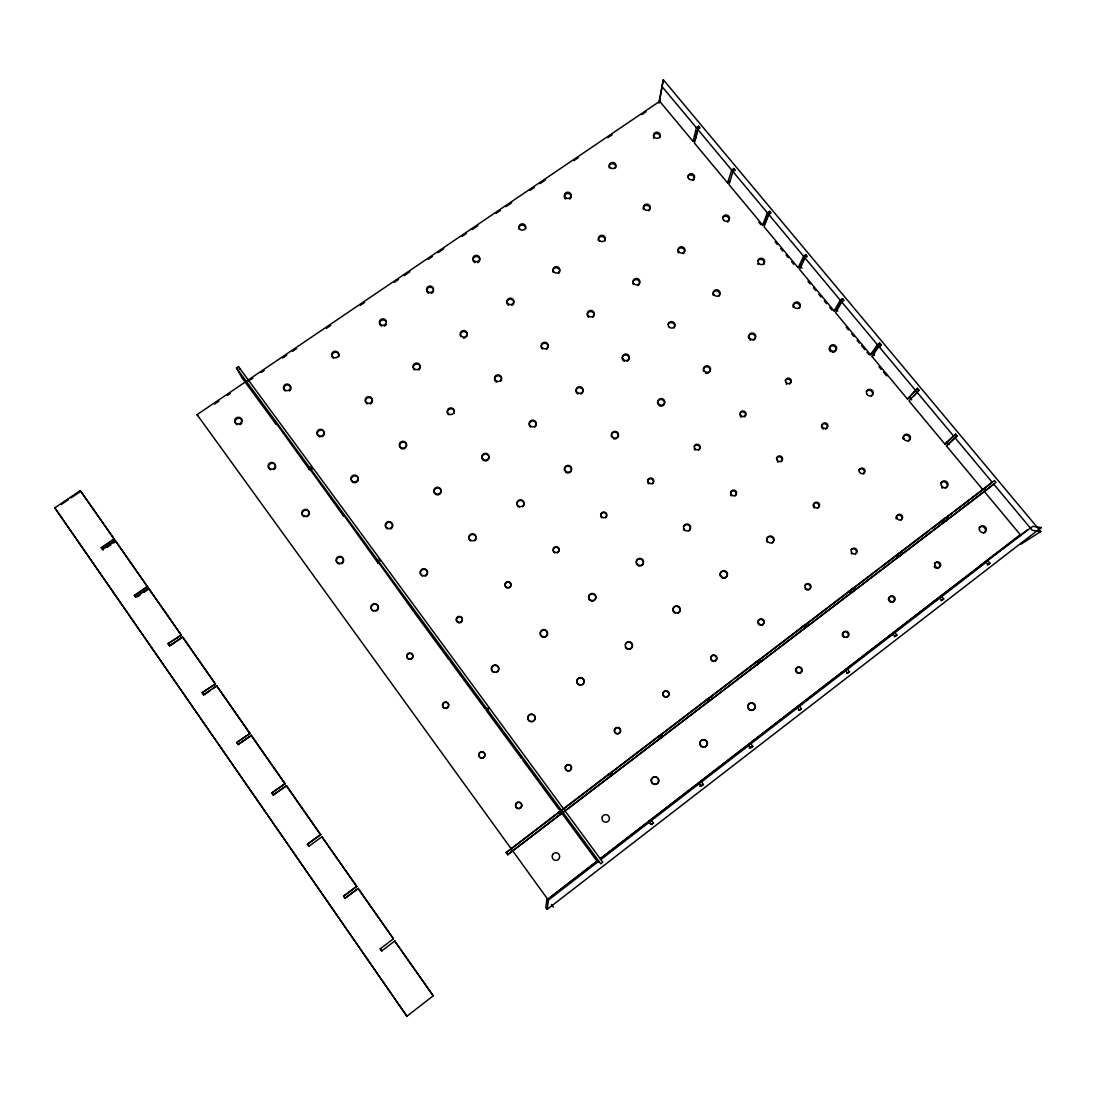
<?xml version="1.0" encoding="UTF-8"?>
<svg xmlns="http://www.w3.org/2000/svg" width="1096" height="1096" viewBox="0 0 1096 1096"><rect width="100%" height="100%" fill="white"/><g stroke="black" fill="none" stroke-linecap="round" stroke-linejoin="round"><path stroke-width="1.5" d="M660.477 100.791L197.061 414.658L547.644 899.158L547.041 903.816L547.753 899.323L597.032 861.305L598.813 861.168L548.493 899.994L547.178 909.338L545.781 907.625L547.041 898.679L548.493 899.994M659.299 102.572L660.066 97.654M729.813 181.429L727.621 182.95L694.412 143.042L697.81 129.451L700.043 127.917L698.645 126.246L695.22 139.891L693.028 141.384L659.573 101.174L663.299 79.748L1040.762 531.56L1020.527 544.438M658.86 103.024L663.299 79.748M693.028 141.384L696.412 127.766L698.645 126.246M727.621 182.95L731.662 170.031L733.909 168.483L735.32 170.181L733.087 171.73L767.392 212.857L762.652 225.064L729.004 184.621L733.909 168.483M879.43 347.364L881.184 344.884L879.677 343.089L872.704 353.063L870.498 354.679L835.563 312.689L841.769 302.003L844.03 300.373L842.55 298.605L836.317 309.36L834.111 310.949L799.573 269.438L805.053 257.998L807.3 256.396L805.848 254.656L800.354 266.15L798.148 267.725L764.063 226.762L768.83 214.583L771.077 213.008L769.639 211.281L764.857 223.516L762.652 225.064M798.148 267.725L803.601 256.245L805.848 254.656M834.111 310.949L840.29 300.236L842.55 298.605M433.221 995.812L394.697 941.053L433.221 995.812L406.904 1016.252L54.8 507.845L80.255 490.611L114.601 539.424L101.873 548.151L101.216 547.644L113.97 538.903L114.601 539.424M870.498 354.679L877.43 344.733L879.677 343.089M914.119 395.862L918.969 390.149L917.462 388.327L907.502 399.15L871.964 356.447L878.923 346.528L881.184 344.884M406.904 1016.252L54.8 507.845M610.938 775.708L559.851 814.794L558.809 812.163L558.33 812.739L609.403 773.653L610.938 775.708L609.924 776.653L660.861 737.677L659.326 735.635L608.403 774.612L609.403 773.653M560.138 811.054L560.618 810.465L559.111 808.41L558.645 809.012L523.011 760.501L523.121 759.405L521.628 757.377L521.545 758.5L486.419 710.674L486.145 709.071L484.679 707.071L484.966 708.701L450.346 661.546L449.716 659.463L448.264 657.49L448.908 659.6L414.781 613.116L413.781 610.541L412.356 608.609L413.356 611.184L378.367 562.317L376.955 560.412L378.312 563.454L343.445 514.778L342.048 512.887L343.733 516.38L308.99 467.882L307.634 466.019L309.634 469.937L275.028 421.631L273.685 419.795L276 424.138L241.832 377.613L236.503 367.982L238.49 366.639L602.786 862.223L600.745 863.799L236.503 367.982M907.502 399.15L917.462 388.327M918.969 390.149L908.981 400.93L944.93 444.14L955.685 434.126L957.219 435.961L946.437 445.949L982.879 489.748L992.181 482.267L954.958 437.66L957.219 435.961M944.93 444.14L955.685 434.126M946.437 445.949L954.958 437.66M659.326 735.635L657.833 736.992L708.605 698.125L710.071 700.371L708.139 701.837L706.605 699.851L708.605 698.125M660.861 737.677L659.354 739.005L710.14 700.139L708.139 701.837M710.071 700.371L758.788 663.094L757.24 661.107L706.605 699.851M758.213 663.697L756.295 665.162L806.793 626.515L805.245 624.556L754.774 663.19L756.678 661.737M805.245 624.556L802.313 627.008L852.647 588.484L854.195 590.415L803.848 628.94L805.738 627.501L804.204 625.569M852.661 591.772L850.797 593.183L849.263 591.265L852.647 588.484M850.797 593.183L900.994 554.782L899.446 552.864L849.263 591.265M901.309 551.439L895.61 555.987L897.446 554.576L898.994 556.48L897.145 557.878L947.204 519.586L945.643 517.682L901.309 551.439L902.857 553.357M941.382 521.134L994.442 480.541L996.004 482.418L942.916 523.011L941.382 521.134L943.204 519.751M942.916 523.011L947.204 519.586M547.178 909.338L1041.2 527.587L1032.706 526.354L933.271 601.896L941.752 596.539L986.14 562.289L988.113 564.687L989.948 563.262L987.976 560.864M547.685 899.254L597.772 860.607M600.485 858.51L1020.212 534.711M600.361 858.73L646.681 823L649.476 822.068L651.421 824.672L653.435 823.123L651.49 820.52L648.64 821.479L650.545 824.028L653.435 823.123M648.64 821.479L695.672 785.202L699.481 783.489L701.426 786.065L703.413 784.531L701.467 781.955L697.618 783.695L744.115 747.828L748.911 745.348L750.856 747.883L752.829 746.376L750.87 743.828L746.047 746.335L791.792 711.044L797.518 707.824L799.477 710.345L801.423 708.852L799.463 706.331L793.682 709.592L838.933 674.684L845.591 670.738L847.551 673.218L849.468 671.738L847.509 669.259L840.81 673.232L885.486 638.763L893.048 634.118L895.007 636.571L896.898 635.118L894.925 632.666L887.335 637.338L931.449 603.307L939.889 597.978L941.861 600.403L943.725 598.964L941.752 596.539M978.646 566.892L1027.637 529.683M600.855 859.593L649.476 822.068M651.49 820.52L699.481 783.489M701.467 781.955L748.911 745.348M750.87 743.828L797.518 707.824M799.463 706.331L845.591 670.738M847.509 669.259L893.048 634.118M894.925 632.666L939.889 597.978M560.563 811.245L506.133 852.674L558.809 812.163M564.645 808.136L732.018 680.726M734.731 678.657L805.492 624.789M808.218 622.72L878.965 568.851M881.691 566.783L929.312 530.519M932.038 528.45L952.451 512.914M955.164 510.846L983.742 489.09M394.903 940.93L381.668 950.972L380.189 948.848L393.423 938.806L358.241 888.418L344.993 898.227L343.528 896.131L356.789 886.335L321.799 836.632L356.529 886.363M560.33 814.232L507.626 854.743L986.633 489.885M358.241 888.418L345.267 898.172L343.528 896.131M343.815 896.076L356.789 886.335M307.401 844.18L320.69 834.631L307.401 844.18L309.182 846.276L307.743 844.208M308.839 846.235L322.114 836.673M271.808 792.97L285.097 783.654L271.808 792.97L273.219 795.011L286.522 785.681L320.69 834.631M871.964 356.447L874.183 354.83M273.219 795.011L286.522 785.681M236.709 742.499L250.025 733.416L236.709 742.499L238.106 744.499L251.422 735.416L285.097 783.654M238.106 744.499L251.422 735.416M202.116 692.754L215.446 683.89L202.116 692.754L203.993 695.001L202.623 693.028M203.486 694.727L216.816 685.849L250.025 733.416M205.267 694.083L210.405 690.425M212.966 688.603L216.816 685.849M168.003 643.695L181.361 635.064L168.003 643.695L169.921 646.01L168.565 644.064M169.359 645.654L182.717 636.995L215.446 683.89M171.195 645.106L181.429 637.899M767.392 212.857L769.639 211.281M134.383 595.334L147.165 586.456L147.741 586.908L134.986 595.772L134.383 595.334L135.712 597.252L148.494 588.374L149.083 588.826L181.361 635.064M137.589 596.799L140.151 595.032M143.973 592.374L149.083 588.826M147.741 586.908L115.916 541.314L115.286 540.794L102.544 549.548L101.216 547.644M107.011 547.425L110.819 544.808M113.368 543.068L115.916 541.314M61.171 504.585L68.226 499.803M71.048 497.899L79.515 492.159M214.652 404.04L218.899 401.163M227.379 395.409L230.215 393.505M248.6 381.038L252.847 378.161M261.328 372.421L264.163 370.503M282.549 358.05L286.796 355.173M292.454 351.337L296.687 348.459M326.389 328.334L330.636 325.457M360.337 305.332L364.584 302.469M394.286 282.343L398.533 279.466M404.191 275.63L409.849 271.794M428.235 259.341L432.482 256.464M438.14 252.628L443.798 248.806M462.183 236.339L466.43 233.462M472.088 229.639L477.746 225.803M496.132 213.35L500.379 210.473M506.037 206.637L511.695 202.801M530.08 190.348L534.314 187.471M539.972 183.635L545.63 179.799M573.92 160.646L578.167 157.769M607.869 137.644L612.116 134.767M641.818 114.642L646.065 111.765M1038.501 529.327L1041.2 527.587M987.263 564.974L989.948 563.262M940.875 600.731L943.725 598.964M380.189 948.848L381.888 950.835M894.35 636.666L896.898 635.118M393.423 938.806L357.981 888.459M846.77 673.314L849.468 671.738M798.505 710.441L801.423 708.852M749.171 748.212L752.829 746.376M699.522 786.216L703.413 784.531M1040.762 531.56L1032.268 530.313L993.743 484.144L984.4 491.583L1021.047 535.615M662.299 86.899L696.412 127.766M697.81 129.451L731.662 170.031M768.83 214.583L803.601 256.245M805.053 257.998L840.29 300.236M841.769 302.003L877.43 344.733M878.923 346.528L915.201 389.998M916.722 391.82L953.424 435.824M799.916 265.616L802.108 268.246M836.317 309.36L837.769 311.1M872.224 352.446L874.416 355.077M909.475 397.19L911.667 399.821M946.711 441.921L948.903 444.551M758.775 222.159L760.967 224.79M775.173 241.874L777.365 244.504M780.64 248.45L782.832 251.066M786.106 255.012L788.298 257.642M791.572 261.588L793.764 264.218M807.971 281.302L810.15 283.919M813.438 287.864L815.616 290.495M818.904 294.44L821.082 297.071M824.37 301.003L826.548 303.633M829.836 307.579L832.015 310.209M846.222 327.293L848.414 329.923M851.688 333.869L853.88 336.486M857.154 340.431L859.346 343.062M861.525 345.692L864.813 349.638M866.991 352.254L869.183 354.885M879.019 366.722L881.211 369.338M883.39 371.969L886.678 375.914M947.478 516.285L949.04 518.189M854.538 587.045L856.086 588.99M807.163 623.103L808.711 625.062M759.172 659.641L760.72 661.614M710.564 696.645L712.099 698.645M661.313 734.128L662.847 736.156M659.792 735.498L661.313 737.512M611.404 772.118L612.938 774.173M610.39 773.105L611.911 775.132M378.942 558.987L380.353 560.905M560.851 810.602L562.371 812.684M560.344 811.204L597.937 862.525M551.452 904.474L553.343 907.077M505.996 852.359L507.626 854.743M197.061 414.658L197.677 415.535M80.255 490.611L113.97 538.903M115.286 540.794L147.165 586.456M148.494 588.374L180.826 634.68M182.183 636.625L214.967 683.589M216.337 685.562L249.6 733.197M250.998 735.197L284.727 783.517M286.138 785.544L320.361 834.577M101.873 548.151L103.188 550.041M237.161 742.704L238.544 744.705M272.192 793.093L273.616 795.121M238.49 366.639L240.01 369.407M310.976 466.512L312.291 469.115M488.158 707.591L488.405 709.208M460.58 336.006A3.466 3.274 -2.3 0 1 464.375 331.581A3.466 3.274 -2.3 0 1 466.526 336.856M465.074 337.869A3.466 3.274 -2.3 0 1 463.279 338.048M519.134 229.338A3.398 3.165 2.4 0 1 521.915 225.05A3.398 3.165 2.4 0 1 525.669 228.68M654.024 138.397A3.343 3.055 9 0 1 653.586 137.699M653.367 136.123A3.343 3.055 9 0 1 657.518 133.671A3.343 3.055 9 0 1 659.765 137.836M386.23 324.43A3.48 3.261 -7.7 0 1 385.751 325.156M385.08 325.745A3.48 3.261 -7.7 0 1 384.285 326.156M381.627 326.101A3.48 3.261 -7.7 0 1 380.86 325.663M380.244 325.046A3.48 3.261 -7.7 0 1 379.819 324.293M379.613 323.471A3.48 3.261 -7.7 0 1 386.326 321.923M529.45 425.604A3.521 3.37 3.1 0 1 532.779 421.015A3.521 3.37 3.1 0 1 535.944 425.728M535.478 426.481A3.521 3.37 3.1 0 1 534.821 427.098M530.533 427.015A3.521 3.37 3.1 0 1 529.902 426.371M796.162 668.437A3.083 2.959 44.9 0 1 800.176 667.793A3.083 2.959 44.9 0 1 801.327 671.752A3.083 2.959 44.9 0 1 797.532 673.081M796.833 672.684A3.083 2.959 44.9 0 1 796.258 672.108M795.847 671.423A3.083 2.959 44.9 0 1 795.792 669.108M614.925 732.635A3.096 3.055 59.7 0 1 615.952 728.032A3.096 3.055 59.7 0 1 620.295 729.909A3.096 3.055 59.7 0 1 617.76 733.854M616.952 733.841A3.096 3.055 59.7 0 1 615.486 733.21M663.943 696.549A3.083 3.014 48 0 1 664.368 691.439A3.083 3.014 48 0 1 668.834 694.083A3.083 3.014 48 0 1 664.642 696.96M710.742 657.216A3.069 2.973 42.2 0 1 714.907 655.764A3.069 2.973 42.2 0 1 716.113 660.08A3.069 2.973 42.2 0 1 711.742 660.778M711.167 660.217A3.069 2.973 42.2 0 1 710.77 659.532M447.469 707.865A3.096 3.055 -46.8 0 1 442.661 706.016A3.096 3.055 -46.8 0 1 446.428 702.413A3.096 3.055 -46.8 0 1 448.059 707.304M940.848 482.898A3.589 3.329 33.6 0 1 946.423 483.007A3.589 3.329 33.6 0 1 945.245 488.213M942.56 488.158A3.589 3.329 33.6 0 1 941.738 487.706M479.541 260.971A3.425 3.192 -0.6 0 1 479.075 261.684M478.431 262.259A3.425 3.192 -0.6 0 1 477.651 262.656M475.02 262.602A3.425 3.192 -0.6 0 1 474.253 262.163M473.636 261.56A3.425 3.192 -0.6 0 1 475.609 256.574A3.425 3.192 -0.6 0 1 479.801 260.163M484.939 460.882A3.535 3.411 -2.5 0 1 482.13 456.429A3.535 3.411 -2.5 0 1 487.186 454.525A3.535 3.411 -2.5 0 1 488.241 459.649M487.569 460.265A3.535 3.411 -2.5 0 1 485.857 460.909M699.728 742.965A3.754 3.644 55.7 0 1 703.824 739.841A3.754 3.644 55.7 0 1 707.043 744.047A3.754 3.644 55.7 0 1 702.947 747.184M702.015 746.924A3.754 3.644 55.7 0 1 701.18 746.431M700.495 745.732A3.754 3.644 55.7 0 1 699.741 743.937M866.333 391.478A3.507 3.274 26.4 0 1 871.526 391.245A3.507 3.274 26.4 0 1 871.375 396.218M564.591 197.705A3.384 3.124 5 0 1 567.769 193.458A3.384 3.124 5 0 1 570.838 197.842M570.4 198.54A3.384 3.124 5 0 1 569.769 199.102M565.646 199.006A3.384 3.124 5 0 1 565.029 198.417M793.257 307.455A3.452 3.192 19.6 0 1 796.751 303.099A3.452 3.192 19.6 0 1 799.148 308.305M639.475 283.809A3.425 3.206 9.9 0 1 639.078 284.563M638.502 285.179A3.425 3.206 9.9 0 1 637.762 285.645M633.159 284.124A3.425 3.206 9.9 0 1 632.872 283.33M632.967 281.672A3.425 3.206 9.9 0 1 639.639 282.987M834.782 351.638A3.48 3.233 22.9 0 1 832.261 352.241M830.59 351.556A3.48 3.233 22.9 0 1 829.932 350.939M829.467 350.186A3.48 3.233 22.9 0 1 832.946 345.774A3.48 3.233 22.9 0 1 835.399 351.049M979.029 527.779A3.631 3.357 36.9 0 1 984.633 527.875A3.631 3.357 36.9 0 1 983.482 533.149M433.578 290.837A3.452 3.233 -3.9 0 1 432.838 292.372M432.18 292.961A3.452 3.233 -3.9 0 1 431.386 293.358M428.755 293.303A3.452 3.233 -3.9 0 1 427.988 292.865M427.372 292.262A3.452 3.233 -3.9 0 1 426.947 291.522M426.741 290.7A3.452 3.233 -3.9 0 1 433.4 289.18M687.822 176.785A3.37 3.083 11.2 0 1 692.96 175.62A3.37 3.083 11.2 0 1 693.015 180.539M902.816 438.77A3.548 3.302 30 0 1 907.447 435.318A3.548 3.302 30 0 1 908.488 441.099M333.28 358.091A3.507 3.302 -11.8 0 1 332.677 353.679A3.507 3.302 -11.8 0 1 337.294 352.624A3.507 3.302 -11.8 0 1 338.705 356.844M494.597 379.49A3.494 3.315 0 0 1 499.036 375.928A3.494 3.315 0 0 1 500.79 381.189M496.666 382.161A3.494 3.315 0 0 1 495.885 381.709M495.255 381.093A3.494 3.315 0 0 1 494.817 380.326M757.816 621.857A3.041 2.932 38.9 0 1 761.652 619.473A3.041 2.932 38.9 0 1 763.501 623.72A3.041 2.932 38.9 0 1 759.021 624.624M758.459 624.062A3.041 2.932 38.9 0 1 757.829 622.638M805.012 585.196A3.028 2.891 36.8 0 1 808.958 584.579A3.028 2.891 36.8 0 1 810.108 588.442A3.028 2.891 36.8 0 1 806.355 589.73M805.67 589.347A3.028 2.891 36.8 0 1 805.108 588.785M851.099 549.863A3.014 2.85 35.4 0 1 855.538 549.658A3.014 2.85 35.4 0 1 855.401 554.014M851.784 553.946A3.014 2.85 35.4 0 1 851.222 553.412M813.109 506.051A2.987 2.822 30.6 0 1 817.068 503.105A2.987 2.822 30.6 0 1 817.876 508.037M814.301 507.969A2.987 2.822 30.6 0 1 813.739 507.434M776.406 458.375A2.959 2.795 25.8 0 1 780.859 457.306A2.959 2.795 25.8 0 1 780.968 461.786M778.078 462.101A2.959 2.795 25.8 0 1 777.407 461.731M730.484 492.501A2.973 2.836 25.2 0 1 734.978 491.419A2.973 2.836 25.2 0 1 735.06 495.954M731.47 495.885A2.973 2.836 25.2 0 1 730.525 494.693M683.452 526.738A3.576 3.452 24.3 0 1 688.891 525.409A3.576 3.452 24.3 0 1 688.946 530.916M683.945 530.19A3.576 3.452 24.3 0 1 683.479 529.395M636.214 561.947A3.589 3.507 22.7 0 1 640.544 559.056A3.589 3.507 22.7 0 1 643.188 563.591A3.589 3.507 22.7 0 1 638.406 565.7M637.584 565.221A3.589 3.507 22.7 0 1 636.214 562.865M588.812 598.841A3.617 3.548 19.4 0 1 592.648 594.018A3.617 3.548 19.4 0 1 595.005 599.745M594.333 600.389A3.617 3.548 19.4 0 1 589.278 599.649M546.027 636.584A3.631 3.603 9.5 0 1 540.301 634.42A3.631 3.603 9.5 0 1 544.685 630.2A3.631 3.603 9.5 0 1 546.699 635.927M492.173 671.163A3.658 3.644 -25.8 0 1 493.227 665.889A3.658 3.644 -25.8 0 1 498.406 667.354A3.658 3.644 -25.8 0 1 496.461 672.369M493.652 672.328A3.658 3.644 -25.8 0 1 492.844 671.834M530.93 721.743A3.699 3.685 -88.8 0 1 528.382 716.058A3.699 3.685 -88.8 0 1 534.601 716.154A3.699 3.685 -88.8 0 1 531.889 721.757M576.77 681.986A3.672 3.644 42.1 0 1 581.524 678.109A3.672 3.644 42.1 0 1 583.072 684.082A3.672 3.644 42.1 0 1 577.003 682.904M625.337 644.311A3.644 3.589 35.1 0 1 630.899 642.927A3.644 3.589 35.1 0 1 630.885 648.654A3.644 3.589 35.1 0 1 625.323 647.078M673.108 611.212A3.631 3.535 32.9 0 1 675.026 606.581A3.631 3.535 32.9 0 1 679.753 608.595A3.631 3.535 32.9 0 1 677.835 613.226M675.068 613.171A3.631 3.535 32.9 0 1 673.574 612.034M720.25 576.03A3.617 3.494 31.8 0 1 722.415 571.372A3.617 3.494 31.8 0 1 727.018 574.044A3.617 3.494 31.8 0 1 724.059 578.25M723.127 578.236A3.617 3.494 31.8 0 1 721.401 577.51M766.748 538.739A3.603 3.439 31.1 0 1 772.159 537.396A3.603 3.439 31.1 0 1 772.283 542.931M767.282 542.191A3.603 3.439 31.1 0 1 766.542 540.52M747.856 705.427A3.726 3.603 49.2 0 1 753.363 703.824A3.726 3.603 49.2 0 1 753.664 709.66A3.726 3.603 49.2 0 1 747.993 708.235M387.628 528.943A3.603 3.48 -17.1 0 1 386.367 523.573A3.603 3.48 -17.1 0 1 392.053 523.683A3.603 3.48 -17.1 0 1 390.368 528.998M422.481 576.071A3.617 3.535 -17.9 0 1 421.179 570.632A3.617 3.535 -17.9 0 1 426.906 570.728A3.617 3.535 -17.9 0 1 425.248 576.126M241.901 422.878A3.576 3.357 -20.1 0 1 241.394 423.631M240.695 424.248A3.576 3.357 -20.1 0 1 239.873 424.673M237.161 424.618A3.576 3.357 -20.1 0 1 236.38 424.166M235.777 423.536A3.576 3.357 -20.1 0 1 237.558 418.371A3.576 3.357 -20.1 0 1 242.257 421.152M400.232 447.524A3.548 3.398 -10.6 0 1 402.78 442.126A3.548 3.398 -10.6 0 1 406.342 446.867M405.178 448.237A3.548 3.398 -10.6 0 1 403.451 448.88M402.533 448.867A3.548 3.398 -10.6 0 1 400.862 448.154M564.673 470.787A3.535 3.411 7.6 0 1 566.92 466.266A3.535 3.411 7.6 0 1 571.413 468.869A3.535 3.411 7.6 0 1 568.386 472.938M567.454 472.924A3.535 3.411 7.6 0 1 565.769 472.212M454.347 412.63A3.521 3.357 -4.9 0 1 454.087 413.48M448.661 414.754A3.521 3.357 -4.9 0 1 449.209 409.192A3.521 3.357 -4.9 0 1 454.374 411.754M270.589 469.8A3.589 3.398 -21.1 0 1 270.123 463.909A3.589 3.398 -21.1 0 1 275.699 466.28M275.644 467.17A3.589 3.398 -21.1 0 1 274.151 469.417M519.066 507.119A3.562 3.452 1.4 0 1 517.518 502.037A3.562 3.452 1.4 0 1 522.943 501.447A3.562 3.452 1.4 0 1 522.614 506.736M470.307 540.712A3.589 3.494 -7.3 0 1 469.979 535.56A3.589 3.494 -7.3 0 1 475.267 535.656A3.589 3.494 -7.3 0 1 474.678 540.78M413.48 368.516A3.494 3.315 -6.5 0 1 416.864 363.995A3.494 3.315 -6.5 0 1 419.932 368.64M419.453 369.379A3.494 3.315 -6.5 0 1 418.782 369.982M414.535 369.9A3.494 3.315 -6.5 0 1 413.904 369.27M304.263 516.737A3.617 3.452 -22.5 0 1 302.551 512.147A3.617 3.452 -22.5 0 1 307.332 510.352A3.617 3.452 -22.5 0 1 309.045 514.928M307.839 516.339A3.617 3.452 -22.5 0 1 307.003 516.778M356.817 482.021A3.576 3.425 -16.6 0 1 351.419 480.514A3.576 3.425 -16.6 0 1 354.46 475.842A3.576 3.425 -16.6 0 1 358.282 479.76M358.008 480.623A3.576 3.425 -16.6 0 1 357.502 481.391M434.715 493.46A3.562 3.439 -9.4 0 1 436.934 488.035A3.562 3.439 -9.4 0 1 441.058 492.227A3.562 3.439 -9.4 0 1 435.345 494.118M339.404 564.002A3.631 3.507 -24.5 0 1 336.445 560.289A3.631 3.507 -24.5 0 1 340.048 556.987A3.631 3.507 -24.5 0 1 343.637 560.111M343.596 561.029A3.631 3.507 -24.5 0 1 341.267 563.796M317.95 435.523A3.562 3.37 -16.2 0 1 318.594 430.961A3.562 3.37 -16.2 0 1 323.375 431.057A3.562 3.37 -16.2 0 1 323.567 435.619M322.882 436.235A3.562 3.37 -16.2 0 1 322.06 436.66M320.224 436.866A3.562 3.37 -16.2 0 1 318.566 436.153M373.298 611.02A3.658 3.562 -27.7 0 1 372.037 605.513A3.658 3.562 -27.7 0 1 377.805 605.609A3.658 3.562 -27.7 0 1 376.092 611.061M366.105 402.862A3.521 3.343 -11.3 0 1 368.201 397.629A3.521 3.343 -11.3 0 1 372.448 401.383M372.174 402.218A3.521 3.343 -11.3 0 1 371.681 402.972M371.01 403.575A3.521 3.343 -11.3 0 1 370.188 403.999M367.503 403.945A3.521 3.343 -11.3 0 1 366.722 403.492M285.138 390.902A3.535 3.329 -16 0 1 284.563 386.436A3.535 3.329 -16 0 1 289.221 385.354A3.535 3.329 -16 0 1 290.604 389.628M290.111 390.382A3.535 3.329 -16 0 1 289.426 390.984M758.09 260.547A3.425 3.165 16.5 0 1 762.843 260.053A3.425 3.165 16.5 0 1 763.57 264.533M758.172 264.424A3.425 3.165 16.5 0 1 757.706 263.684M722.785 217.679A3.398 3.124 13.7 0 1 727.388 216.638A3.398 3.124 13.7 0 1 728.689 220.954M728.169 221.584A3.398 3.124 13.7 0 1 727.47 222.077M609.294 167.88A3.37 3.083 7.1 0 1 612.417 163.688A3.37 3.083 7.1 0 1 615.514 168.017M739.786 414.946A2.932 2.767 21.1 0 1 743.718 412.082A2.932 2.767 21.1 0 1 744.472 416.891M741.595 417.192A2.932 2.767 21.1 0 1 740.389 416.288M694.179 446.702A2.946 2.808 19.6 0 1 698.645 445.634A2.946 2.808 19.6 0 1 698.7 450.114M695.124 450.045A2.946 2.808 19.6 0 1 694.193 448.867M647.818 482.637A2.959 2.85 17.5 0 1 649.161 479.034A2.959 2.85 17.5 0 1 653.01 480.103A2.959 2.85 17.5 0 1 652.339 483.884M648.75 483.815A2.959 2.85 17.5 0 1 648.202 483.281M553.713 551.946A2.987 2.918 8 0 1 554.535 547.726A2.987 2.918 8 0 1 558.768 548.918A2.987 2.918 8 0 1 557.22 552.932M554.932 552.891A2.987 2.918 8 0 1 554.261 552.507M600.896 516.6A2.973 2.877 14 0 1 602.279 512.955A2.973 2.877 14 0 1 606.143 514.038A2.973 2.877 14 0 1 605.43 517.86M601.814 517.805A2.973 2.877 14 0 1 601.279 517.257M507.558 588.1A3.014 2.959 -3 0 1 505.366 583.757A3.014 2.959 -3 0 1 510.257 583.209A3.014 2.959 -3 0 1 509.106 587.922M461.197 622.268A3.028 2.987 -19.4 0 1 456.498 620.72A3.028 2.987 -19.4 0 1 459.621 616.884A3.028 2.987 -19.4 0 1 462.183 621.062M611.582 436.783A3.521 3.37 11.8 0 1 615.294 432.221A3.521 3.37 11.8 0 1 617.61 437.66M616.171 438.701A3.521 3.37 11.8 0 1 613.472 438.647M576.702 392.916A3.494 3.329 7.4 0 1 577.154 388.45A3.494 3.329 7.4 0 1 581.866 388.532A3.494 3.329 7.4 0 1 582.25 393.026M581.592 393.628A3.494 3.329 7.4 0 1 580.798 394.053M578.126 393.998A3.494 3.329 7.4 0 1 577.345 393.546M542.342 348.939A3.466 3.288 4 0 1 541.931 344.514A3.466 3.288 4 0 1 546.548 343.774A3.466 3.288 4 0 1 547.767 348.062M547.247 348.761A3.466 3.288 4 0 1 546.548 349.309M513.64 303.524A3.452 3.233 1.4 0 1 513.243 304.277M512.654 304.907A3.452 3.233 1.4 0 1 511.914 305.387M508.462 305.168A3.452 3.233 1.4 0 1 507.791 304.606M507.284 303.907A3.452 3.233 1.4 0 1 509.695 299.304A3.452 3.233 1.4 0 1 513.819 302.688M657.806 403.999A3.494 3.329 14.7 0 1 659.956 399.574A3.494 3.329 14.7 0 1 664.423 402.122A3.494 3.329 14.7 0 1 661.491 406.109M660.587 406.082A3.494 3.329 14.7 0 1 658.915 405.397M703.522 371.202A3.48 3.288 16.8 0 1 707.125 366.749A3.48 3.288 16.8 0 1 709.496 372.065M708.852 372.667A3.48 3.288 16.8 0 1 707.208 373.284M706.303 373.27A3.48 3.288 16.8 0 1 705.427 373.037M748.732 338.486A3.466 3.247 18.4 0 1 750.513 334.253A3.466 3.247 18.4 0 1 755.048 336.116A3.466 3.247 18.4 0 1 753.267 340.335M750.637 340.294A3.466 3.247 18.4 0 1 749.856 339.842M712.934 293.372A3.439 3.206 15 0 1 717.77 291.207A3.439 3.206 15 0 1 718.908 296.235M713.071 295.03A3.439 3.206 15 0 1 712.893 294.208M677.835 250.587A3.411 3.165 12 0 1 682.89 248.367A3.411 3.165 12 0 1 683.315 253.642M678.534 252.957A3.411 3.165 12 0 1 677.849 251.422M643.311 209.062A3.384 3.124 9.4 0 1 647.64 205.514A3.384 3.124 9.4 0 1 648.887 210.843M598.567 240.778A3.411 3.165 7.2 0 1 601.731 236.462A3.411 3.165 7.2 0 1 604.841 240.915M559.535 272.055A3.425 3.206 4.6 0 1 558.522 273.411M553.206 272.301A3.425 3.206 4.6 0 1 552.932 271.507M552.891 270.671A3.425 3.206 4.6 0 1 556.576 267.767A3.425 3.206 4.6 0 1 559.714 271.246M587.47 315.867A3.452 3.247 7.3 0 1 590.758 311.497A3.452 3.247 7.3 0 1 593.84 316.086M593.374 316.799A3.452 3.247 7.3 0 1 592.717 317.388M588.525 317.237A3.452 3.247 7.3 0 1 587.908 316.621M624.323 361.283A3.48 3.288 10.6 0 1 622.898 356.2A3.48 3.288 10.6 0 1 628.405 356.31A3.48 3.288 10.6 0 1 626.967 361.324M668.122 324.43A3.452 3.247 13.1 0 1 673.081 323.142A3.452 3.247 13.1 0 1 673.93 327.992M842.975 636.475A3.069 2.918 42 0 1 843.605 632.159A3.069 2.918 42 0 1 847.907 633.365A3.069 2.918 42 0 1 846.537 637.475M844.235 637.447A3.069 2.918 42 0 1 843.55 637.036M888.705 600.43A3.055 2.877 39.8 0 1 890.404 596.512A3.055 2.877 39.8 0 1 894.295 598.759A3.055 2.877 39.8 0 1 891.925 602.279M891.144 602.266A3.055 2.877 39.8 0 1 889.13 601.101M934.395 563.618A3.041 2.836 38.3 0 1 938.491 563.015A3.041 2.836 38.3 0 1 939.368 567.098A3.041 2.836 38.3 0 1 935.272 567.701M934.683 567.166A3.041 2.836 38.3 0 1 934.244 566.509M896.254 518.874A3 2.822 34.4 0 1 897.46 515.243A3 2.822 34.4 0 1 901.35 516.326A3 2.822 34.4 0 1 900.816 520.134M858.689 470.499A2.973 2.795 30.3 0 1 863.127 469.417A2.973 2.795 30.3 0 1 863.292 473.924M822.151 428.166A2.946 2.767 26.1 0 1 822.767 424.125A2.946 2.767 26.1 0 1 826.932 425.262A2.946 2.767 26.1 0 1 825.589 429.111M823.37 429.07A2.946 2.767 26.1 0 1 822.699 428.687M785.188 380.655A2.918 2.726 22.1 0 1 789.586 379.613A2.918 2.726 22.1 0 1 789.695 383.997M786.846 384.299A2.918 2.726 22.1 0 1 786.188 383.929M408.698 659.203A3.069 3.014 -33.8 0 1 407.096 655.463A3.069 3.014 -33.8 0 1 410.726 653.476A3.069 3.014 -33.8 0 1 412.973 656.86M412.74 657.627A3.069 3.014 -33.8 0 1 411.041 659.244M599.786 240.928A3.411 3.165 7.2 0 0 605.252 238.942A3.411 3.165 7.2 0 0 600.581 235.503A3.411 3.165 7.2 0 0 599.786 240.928M678.849 251.806A3.411 3.165 12 0 0 684.685 251.203A3.411 3.165 12 0 0 681.054 246.764A3.411 3.165 12 0 0 678.849 251.806M565.481 766.652A3.124 3.083 79.3 0 0 568.687 770.995A3.124 3.083 79.3 0 0 570.783 766.022A3.124 3.083 79.3 0 0 565.481 766.652M565.577 766.447A3.137 3.096 79.3 0 0 568.81 770.803A3.137 3.096 79.3 0 0 570.906 765.816A3.137 3.096 79.3 0 0 565.577 766.447M614.527 730.059A3.11 3.055 59.6 0 0 618.747 733.388A3.11 3.055 59.6 0 0 619.446 728.087A3.11 3.055 59.6 0 0 614.527 730.059M521.066 807.437A3.165 3.11 -84.4 0 0 519.093 802.341A3.165 3.11 -84.4 0 0 515.736 806.642A3.165 3.11 -84.4 0 0 521.066 807.437M521.08 807.314A3.178 3.11 -84.4 0 0 519.107 802.203A3.178 3.11 -84.4 0 0 515.75 806.519A3.178 3.11 -84.4 0 0 521.08 807.314M663.066 694.165A3.083 3.028 47.9 0 0 667.971 696.275A3.083 3.028 47.9 0 0 667.245 691.014A3.083 3.028 47.9 0 0 663.066 694.165M710.948 658.34A3.069 2.987 42.2 0 0 715.825 660.422A3.069 2.987 42.2 0 0 715.072 655.23A3.069 2.987 42.2 0 0 710.948 658.34M445.853 708.126A3.096 3.055 -46.6 0 0 448.031 703.235A3.096 3.055 -46.6 0 0 442.729 703.851A3.096 3.055 -46.6 0 0 445.853 708.126M483.72 757.583A3.124 3.083 -68.6 0 0 483.144 752.212A3.124 3.083 -68.6 0 0 478.815 755.445A3.124 3.083 -68.6 0 0 483.72 757.583M483.665 757.35A3.124 3.096 -68.5 0 0 483.076 751.979A3.124 3.096 -68.5 0 0 478.747 755.213A3.124 3.096 -68.5 0 0 483.665 757.35M644.366 209.295A3.398 3.124 9.4 0 0 650.092 208.267A3.398 3.124 9.4 0 0 646.133 204.171A3.398 3.124 9.4 0 0 644.366 209.295M758.322 622.144A3.055 2.946 38.9 0 0 763.172 624.199A3.055 2.946 38.9 0 0 762.391 619.076A3.055 2.946 38.9 0 0 758.322 622.144M805.272 587.566A3.041 2.904 36.8 0 0 810.423 588.319A3.041 2.904 36.8 0 0 808.314 583.565A3.041 2.904 36.8 0 0 805.272 587.566M851.482 552.124A3.028 2.863 35.3 0 0 856.606 552.877A3.028 2.863 35.3 0 0 854.469 548.178A3.028 2.863 35.3 0 0 851.482 552.124M813.917 506.078A2.987 2.836 30.6 0 0 819 506.818A2.987 2.836 30.6 0 0 816.917 502.174A2.987 2.836 30.6 0 0 813.917 506.078M776.968 459.758A2.959 2.808 25.7 0 0 782.01 460.498A2.959 2.808 25.7 0 0 779.968 455.922A2.959 2.808 25.7 0 0 776.968 459.758M730.95 493.967A2.973 2.85 25.2 0 0 736.019 494.707A2.973 2.85 25.2 0 0 733.991 490.09A2.973 2.85 25.2 0 0 730.95 493.967M683.808 528.738A3.589 3.466 24.3 0 0 689.946 529.628A3.589 3.466 24.3 0 0 687.521 524.025A3.589 3.466 24.3 0 0 683.808 528.738M637.173 563.961A3.603 3.507 22.7 0 0 643.338 563.275A3.603 3.507 22.7 0 0 639.543 558.371A3.603 3.507 22.7 0 0 637.173 563.961M589.442 599.115A3.617 3.562 19.3 0 0 595.649 598.416A3.617 3.562 19.3 0 0 591.867 593.457A3.617 3.562 19.3 0 0 589.442 599.115M540.999 635.379A3.644 3.603 9.5 0 0 547.26 634.666A3.644 3.603 9.5 0 0 543.479 629.638A3.644 3.603 9.5 0 0 540.999 635.379M494.543 672.204A3.672 3.644 -25.5 0 0 498.502 667.245A3.672 3.644 -25.5 0 0 492.227 666.327A3.672 3.644 -25.5 0 0 494.543 672.204M534.396 720.086A3.699 3.685 -88.9 0 0 532.04 714.126A3.699 3.685 -88.9 0 0 528.067 719.154A3.699 3.685 -88.9 0 0 534.396 720.086M576.893 681.616A3.672 3.644 41.9 0 0 582.743 684.137A3.672 3.644 41.9 0 0 581.962 677.835A3.672 3.644 41.9 0 0 576.893 681.616M625.556 646.64A3.658 3.589 35 0 0 631.803 647.544A3.658 3.589 35 0 0 629.392 641.722A3.658 3.589 35 0 0 625.556 646.64M673.424 610.705A3.644 3.548 32.8 0 0 679.63 611.609A3.644 3.548 32.8 0 0 677.191 605.855A3.644 3.548 32.8 0 0 673.424 610.705M720.661 575.469A3.617 3.494 31.8 0 0 726.84 576.359A3.617 3.494 31.8 0 0 724.374 570.674A3.617 3.494 31.8 0 0 720.661 575.469M767.296 540.766A3.603 3.452 31.1 0 0 773.433 541.657A3.603 3.452 31.1 0 0 770.954 536.026A3.603 3.452 31.1 0 0 767.296 540.766M633.899 283.727A3.439 3.206 9.9 0 0 639.708 282.713A3.439 3.206 9.9 0 0 635.749 278.48A3.439 3.206 9.9 0 0 633.899 283.727M552.946 854.209A3.85 3.754 88.2 0 0 555.371 860.401A3.85 3.754 88.2 0 0 559.385 855.168A3.85 3.754 88.2 0 0 552.946 854.209M694.933 448.702A2.946 2.808 19.6 0 0 699.96 448.154A2.946 2.808 19.6 0 0 696.823 444.223A2.946 2.808 19.6 0 0 694.933 448.702M740.828 415.425A2.932 2.767 21.1 0 0 745.814 414.891A2.932 2.767 21.1 0 0 742.663 410.986A2.932 2.767 21.1 0 0 740.828 415.425M648.462 482.541A2.959 2.85 17.4 0 0 653.531 481.98A2.959 2.85 17.4 0 0 650.408 477.993A2.959 2.85 17.4 0 0 648.462 482.541M554.343 551.877A2.987 2.932 8 0 0 559.152 550.028A2.987 2.932 8 0 0 555.083 546.863A2.987 2.932 8 0 0 554.343 551.877M601.444 516.572A2.973 2.891 14 0 0 606.554 516.01A2.973 2.891 14 0 0 603.43 511.983A2.973 2.891 14 0 0 601.444 516.572M506.119 586.935A3.014 2.959 -3 0 0 510.983 585.045A3.014 2.959 -3 0 0 506.9 581.853A3.014 2.959 -3 0 0 506.119 586.935M458.073 622.117A3.041 2.987 -19.3 0 0 462.32 619.035A3.041 2.987 -19.3 0 0 457.525 616.966A3.041 2.987 -19.3 0 0 458.073 622.117M602.266 816.904A3.809 3.726 77.1 0 0 606.17 822.192A3.809 3.726 77.1 0 0 608.677 816.136A3.809 3.726 77.1 0 0 602.266 816.904M651.188 780.174A3.781 3.685 65.2 0 0 656.285 784.215A3.781 3.685 65.2 0 0 657.107 777.763A3.781 3.685 65.2 0 0 651.188 780.174M409.26 658.997A3.069 3.014 -33.8 0 0 412.617 654.887A3.069 3.014 -33.8 0 0 407.397 654.12A3.069 3.014 -33.8 0 0 409.26 658.997M822.343 426.687A2.946 2.767 26.1 0 0 827.37 427.413A2.946 2.767 26.1 0 0 825.288 422.892A2.946 2.767 26.1 0 0 822.343 426.687M859.442 471.91A2.973 2.795 30.2 0 0 864.497 472.636A2.973 2.795 30.2 0 0 862.388 468.06A2.973 2.795 30.2 0 0 859.442 471.91M897.008 518.189A3.014 2.822 34.3 0 0 902.104 518.929A3.014 2.822 34.3 0 0 899.939 514.284A3.014 2.822 34.3 0 0 897.008 518.189M786.161 382.477A2.918 2.74 22.1 0 0 791.107 381.942A2.918 2.74 22.1 0 0 787.956 378.093A2.918 2.74 22.1 0 0 786.161 382.477M668.765 326.663A3.466 3.247 13.1 0 0 674.711 326.252A3.466 3.247 13.1 0 0 671.218 321.58A3.466 3.247 13.1 0 0 668.765 326.663M651.462 779.996A3.781 3.699 65.2 0 0 656.586 784.037A3.781 3.699 65.2 0 0 657.395 777.585A3.781 3.699 65.2 0 0 651.462 779.996M700.111 742.718A3.754 3.658 55.7 0 0 705.221 746.718A3.754 3.658 55.7 0 0 705.975 740.334A3.754 3.658 55.7 0 0 700.111 742.718M748.171 707.002A3.726 3.603 49.2 0 0 754.144 709.331A3.726 3.603 49.2 0 0 752.993 703.029A3.726 3.603 49.2 0 0 748.171 707.002M796.189 670.259A3.096 2.959 44.9 0 0 801.094 672.341A3.096 2.959 44.9 0 0 800.272 667.135A3.096 2.959 44.9 0 0 796.189 670.259M842.988 634.584A3.083 2.918 41.9 0 0 847.866 636.639A3.083 2.918 41.9 0 0 847.016 631.488A3.083 2.918 41.9 0 0 842.988 634.584M889.212 599.142A3.055 2.891 39.8 0 0 894.076 601.183A3.055 2.891 39.8 0 0 893.199 596.101A3.055 2.891 39.8 0 0 889.212 599.142M934.806 565.18A3.041 2.85 38.2 0 0 939.71 567.057A3.041 2.85 38.2 0 0 938.628 562.043A3.041 2.85 38.2 0 0 934.806 565.18M588.675 316.196A3.452 3.247 7.3 0 0 594.238 314.223A3.452 3.247 7.3 0 0 589.58 310.634A3.452 3.247 7.3 0 0 588.675 316.196M623.103 359.241A3.48 3.288 10.6 0 0 629.077 358.611A3.48 3.288 10.6 0 0 625.405 354.008A3.48 3.288 10.6 0 0 623.103 359.241M565.741 197.76A3.384 3.124 5 0 0 571.194 195.8A3.384 3.124 5 0 0 566.564 192.403A3.384 3.124 5 0 0 565.741 197.76M610.541 167.88A3.37 3.096 7.1 0 0 615.925 165.948A3.37 3.096 7.1 0 0 611.308 162.592A3.37 3.096 7.1 0 0 610.541 167.88M520.203 229.461A3.411 3.165 2.4 0 0 525.696 227.489A3.411 3.165 2.4 0 0 521.066 224.05A3.411 3.165 2.4 0 0 520.203 229.461M474.184 261.026A3.439 3.206 -0.6 0 0 479.733 259.026A3.439 3.206 -0.6 0 0 475.102 255.546A3.439 3.206 -0.6 0 0 474.184 261.026M427.824 291.783A3.452 3.233 -3.9 0 0 433.427 289.755A3.452 3.233 -3.9 0 0 428.783 286.248A3.452 3.233 -3.9 0 0 427.824 291.783M381.367 325.074A3.48 3.274 -7.7 0 0 386.285 321.717A3.48 3.274 -7.7 0 0 380.819 319.443A3.48 3.274 -7.7 0 0 381.367 325.074M333.705 357.57A3.507 3.302 -11.7 0 0 338.691 354.172A3.507 3.302 -11.7 0 0 333.198 351.871A3.507 3.302 -11.7 0 0 333.705 357.57M285.467 390.436A3.548 3.329 -15.9 0 0 290.509 386.998A3.548 3.329 -15.9 0 0 284.987 384.669A3.548 3.329 -15.9 0 0 285.467 390.436M236.626 423.768A3.576 3.357 -20.1 0 0 241.723 420.289A3.576 3.357 -20.1 0 0 236.188 417.932A3.576 3.357 -20.1 0 0 236.626 423.768M271 469.28A3.603 3.411 -21.1 0 0 275.041 464.622A3.603 3.411 -21.1 0 0 268.945 463.731A3.603 3.411 -21.1 0 0 271 469.28M304.743 516.298A3.617 3.466 -22.5 0 0 308.784 511.572A3.617 3.466 -22.5 0 0 302.647 510.681A3.617 3.466 -22.5 0 0 304.743 516.298M339.061 563.399A3.644 3.507 -24.5 0 0 343.103 558.604A3.644 3.507 -24.5 0 0 336.924 557.7A3.644 3.507 -24.5 0 0 339.061 563.399M373.942 610.76A3.672 3.562 -27.7 0 0 377.969 605.896A3.672 3.562 -27.7 0 0 371.75 604.992A3.672 3.562 -27.7 0 0 373.942 610.76M422.303 575.496A3.631 3.535 -17.8 0 0 427.385 571.852A3.631 3.535 -17.8 0 0 421.686 569.399A3.631 3.535 -17.8 0 0 422.303 575.496M387.381 528.286A3.603 3.48 -17 0 0 392.464 524.683A3.603 3.48 -17 0 0 386.792 522.271A3.603 3.48 -17 0 0 387.381 528.286M352.953 481.651A3.589 3.439 -16.6 0 0 358.022 478.103A3.589 3.439 -16.6 0 0 352.405 475.719A3.589 3.439 -16.6 0 0 352.953 481.651M318.977 435.77A3.562 3.384 -16.2 0 0 324.032 432.29A3.562 3.384 -16.2 0 0 318.457 429.933A3.562 3.384 -16.2 0 0 318.977 435.77M367.215 403.054A3.535 3.357 -11.3 0 0 372.215 399.602A3.535 3.357 -11.3 0 0 366.667 397.273A3.535 3.357 -11.3 0 0 367.215 403.054M401.437 447.798A3.548 3.398 -10.5 0 0 406.438 444.305A3.548 3.398 -10.5 0 0 400.848 441.948A3.548 3.398 -10.5 0 0 401.437 447.798M435.989 493.844A3.576 3.452 -9.4 0 0 441.003 490.296A3.576 3.452 -9.4 0 0 435.359 487.912A3.576 3.452 -9.4 0 0 435.989 493.844M471.033 540.534A3.589 3.507 -7.3 0 0 476.048 536.93A3.589 3.507 -7.3 0 0 470.362 534.505A3.589 3.507 -7.3 0 0 471.033 540.534M518.285 505.955A3.562 3.466 1.4 0 0 524.039 503.763A3.562 3.466 1.4 0 0 519.189 500.023A3.562 3.466 1.4 0 0 518.285 505.955M448.538 413.877A3.521 3.37 -4.9 0 0 454.237 411.754A3.521 3.37 -4.9 0 0 449.497 408.123A3.521 3.37 -4.9 0 0 448.538 413.877M483.213 459.388A3.548 3.411 -2.5 0 0 488.926 457.224A3.548 3.411 -2.5 0 0 484.144 453.539A3.548 3.411 -2.5 0 0 483.213 459.388M415.124 369.393A3.507 3.315 -6.5 0 0 420.056 365.982A3.507 3.315 -6.5 0 0 414.521 363.68A3.507 3.315 -6.5 0 0 415.124 369.393M565.879 471.444A3.548 3.425 7.6 0 0 571.564 469.28A3.548 3.425 7.6 0 0 566.728 465.581A3.548 3.425 7.6 0 0 565.879 471.444M979.386 529.656A3.631 3.37 36.9 0 0 985.167 532.053A3.631 3.37 36.9 0 0 984.03 526.094A3.631 3.37 36.9 0 0 979.386 529.656M941.396 485.542A3.589 3.343 33.6 0 0 947.465 486.419A3.589 3.343 33.6 0 0 944.862 480.911A3.589 3.343 33.6 0 0 941.396 485.542M903.844 438.797A3.562 3.302 30 0 0 909.872 439.674A3.562 3.302 30 0 0 907.31 434.235A3.562 3.302 30 0 0 903.844 438.797M866.689 393.848A3.521 3.274 26.4 0 0 872.676 394.711A3.521 3.274 26.4 0 0 870.169 389.354A3.521 3.274 26.4 0 0 866.689 393.848M830.069 349.213A3.48 3.233 22.9 0 0 836.015 350.062A3.48 3.233 22.9 0 0 833.549 344.774A3.48 3.233 22.9 0 0 830.069 349.213M794.258 307.14A3.452 3.206 19.5 0 0 800.121 306.524A3.452 3.206 19.5 0 0 796.381 302.003A3.452 3.206 19.5 0 0 794.258 307.14M758.624 263.287A3.425 3.165 16.4 0 0 764.46 262.684A3.425 3.165 16.4 0 0 760.775 258.231A3.425 3.165 16.4 0 0 758.624 263.287M723.785 220.282A3.398 3.124 13.7 0 0 729.415 218.995A3.398 3.124 13.7 0 0 725.21 215.049A3.398 3.124 13.7 0 0 723.785 220.282M688.617 178.593A3.37 3.096 11.2 0 0 694.385 178.018A3.37 3.096 11.2 0 0 690.795 173.675A3.37 3.096 11.2 0 0 688.617 178.593M654.298 137.055A3.357 3.055 9 0 0 660.025 136.493A3.357 3.055 9 0 0 656.49 132.205A3.357 3.055 9 0 0 654.298 137.055M577.469 392.628A3.494 3.329 7.4 0 0 583.086 390.532A3.494 3.329 7.4 0 0 578.304 386.915A3.494 3.329 7.4 0 0 577.469 392.628M612.226 436.729A3.521 3.37 11.8 0 0 618.281 436.085A3.521 3.37 11.8 0 0 614.568 431.358A3.521 3.37 11.8 0 0 612.226 436.729M542.397 347.939A3.48 3.288 4 0 0 548.137 346.268A3.48 3.288 4 0 0 543.698 342.39A3.48 3.288 4 0 0 542.397 347.939M508.462 304.099A3.452 3.247 1.4 0 0 513.819 301.619A3.452 3.247 1.4 0 0 508.832 298.496A3.452 3.247 1.4 0 0 508.462 304.099M658.545 403.876A3.507 3.329 14.7 0 0 664.546 403.232A3.507 3.329 14.7 0 0 660.833 398.56A3.507 3.329 14.7 0 0 658.545 403.876M704.358 371.023A3.494 3.288 16.8 0 0 710.304 370.38A3.494 3.288 16.8 0 0 706.591 365.776A3.494 3.288 16.8 0 0 704.358 371.023M749.65 338.226A3.466 3.247 18.3 0 0 755.555 337.609A3.466 3.247 18.3 0 0 751.829 333.047A3.466 3.247 18.3 0 0 749.65 338.226M713.866 294.714A3.439 3.206 15 0 0 719.784 294.468A3.439 3.206 15 0 0 716.414 289.769A3.439 3.206 15 0 0 713.866 294.714M554.439 272.452A3.439 3.206 4.6 0 0 559.809 270.123A3.439 3.206 4.6 0 0 554.905 266.917A3.439 3.206 4.6 0 0 554.439 272.452M530.574 426.166A3.521 3.37 3.1 0 0 536.245 424.029A3.521 3.37 3.1 0 0 531.464 420.385A3.521 3.37 3.1 0 0 530.574 426.166M495.858 380.778A3.494 3.329 0 0 0 501.502 378.682A3.494 3.329 0 0 0 496.762 375.079A3.494 3.329 0 0 0 495.858 380.778M461.553 336.362A3.48 3.274 -2.3 0 0 467.17 334.294A3.48 3.274 -2.3 0 0 462.485 330.745A3.48 3.274 -2.3 0 0 461.553 336.362"/></g></svg>
